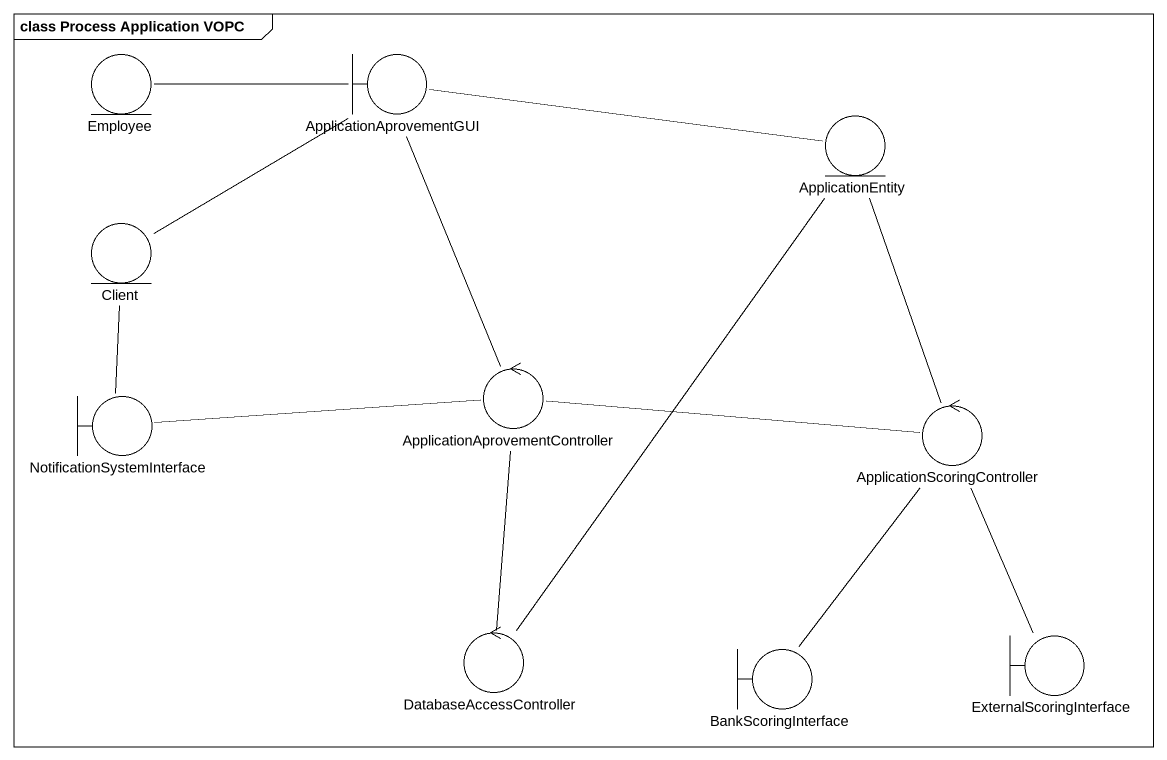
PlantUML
@startuml
mainframe class Process Application VOPC
entity Employee
boundary ApplicationAprovementGUI
entity ApplicationEntity
entity Client
boundary NotificationSystemInterface
control "ApplicationAprovementController" as ApplicationAprovementControl
control ApplicationScoringController
control DatabaseAccessController
boundary BankScoringInterface
boundary ExternalScoringInterface
Employee -right- ApplicationAprovementGUI
ApplicationAprovementGUI -right- ApplicationEntity
ApplicationAprovementGUI -- ApplicationAprovementControl
Client -right- ApplicationAprovementGUI
Client -- NotificationSystemInterface
ApplicationAprovementControl -left- NotificationSystemInterface
ApplicationAprovementControl -right- ApplicationScoringController
ApplicationAprovementControl -- DatabaseAccessController
ApplicationScoringController -up- ApplicationEntity
ApplicationScoringController -- BankScoringInterface
ApplicationScoringController -- ExternalScoringInterface
DatabaseAccessController -up- ApplicationEntity
@enduml
